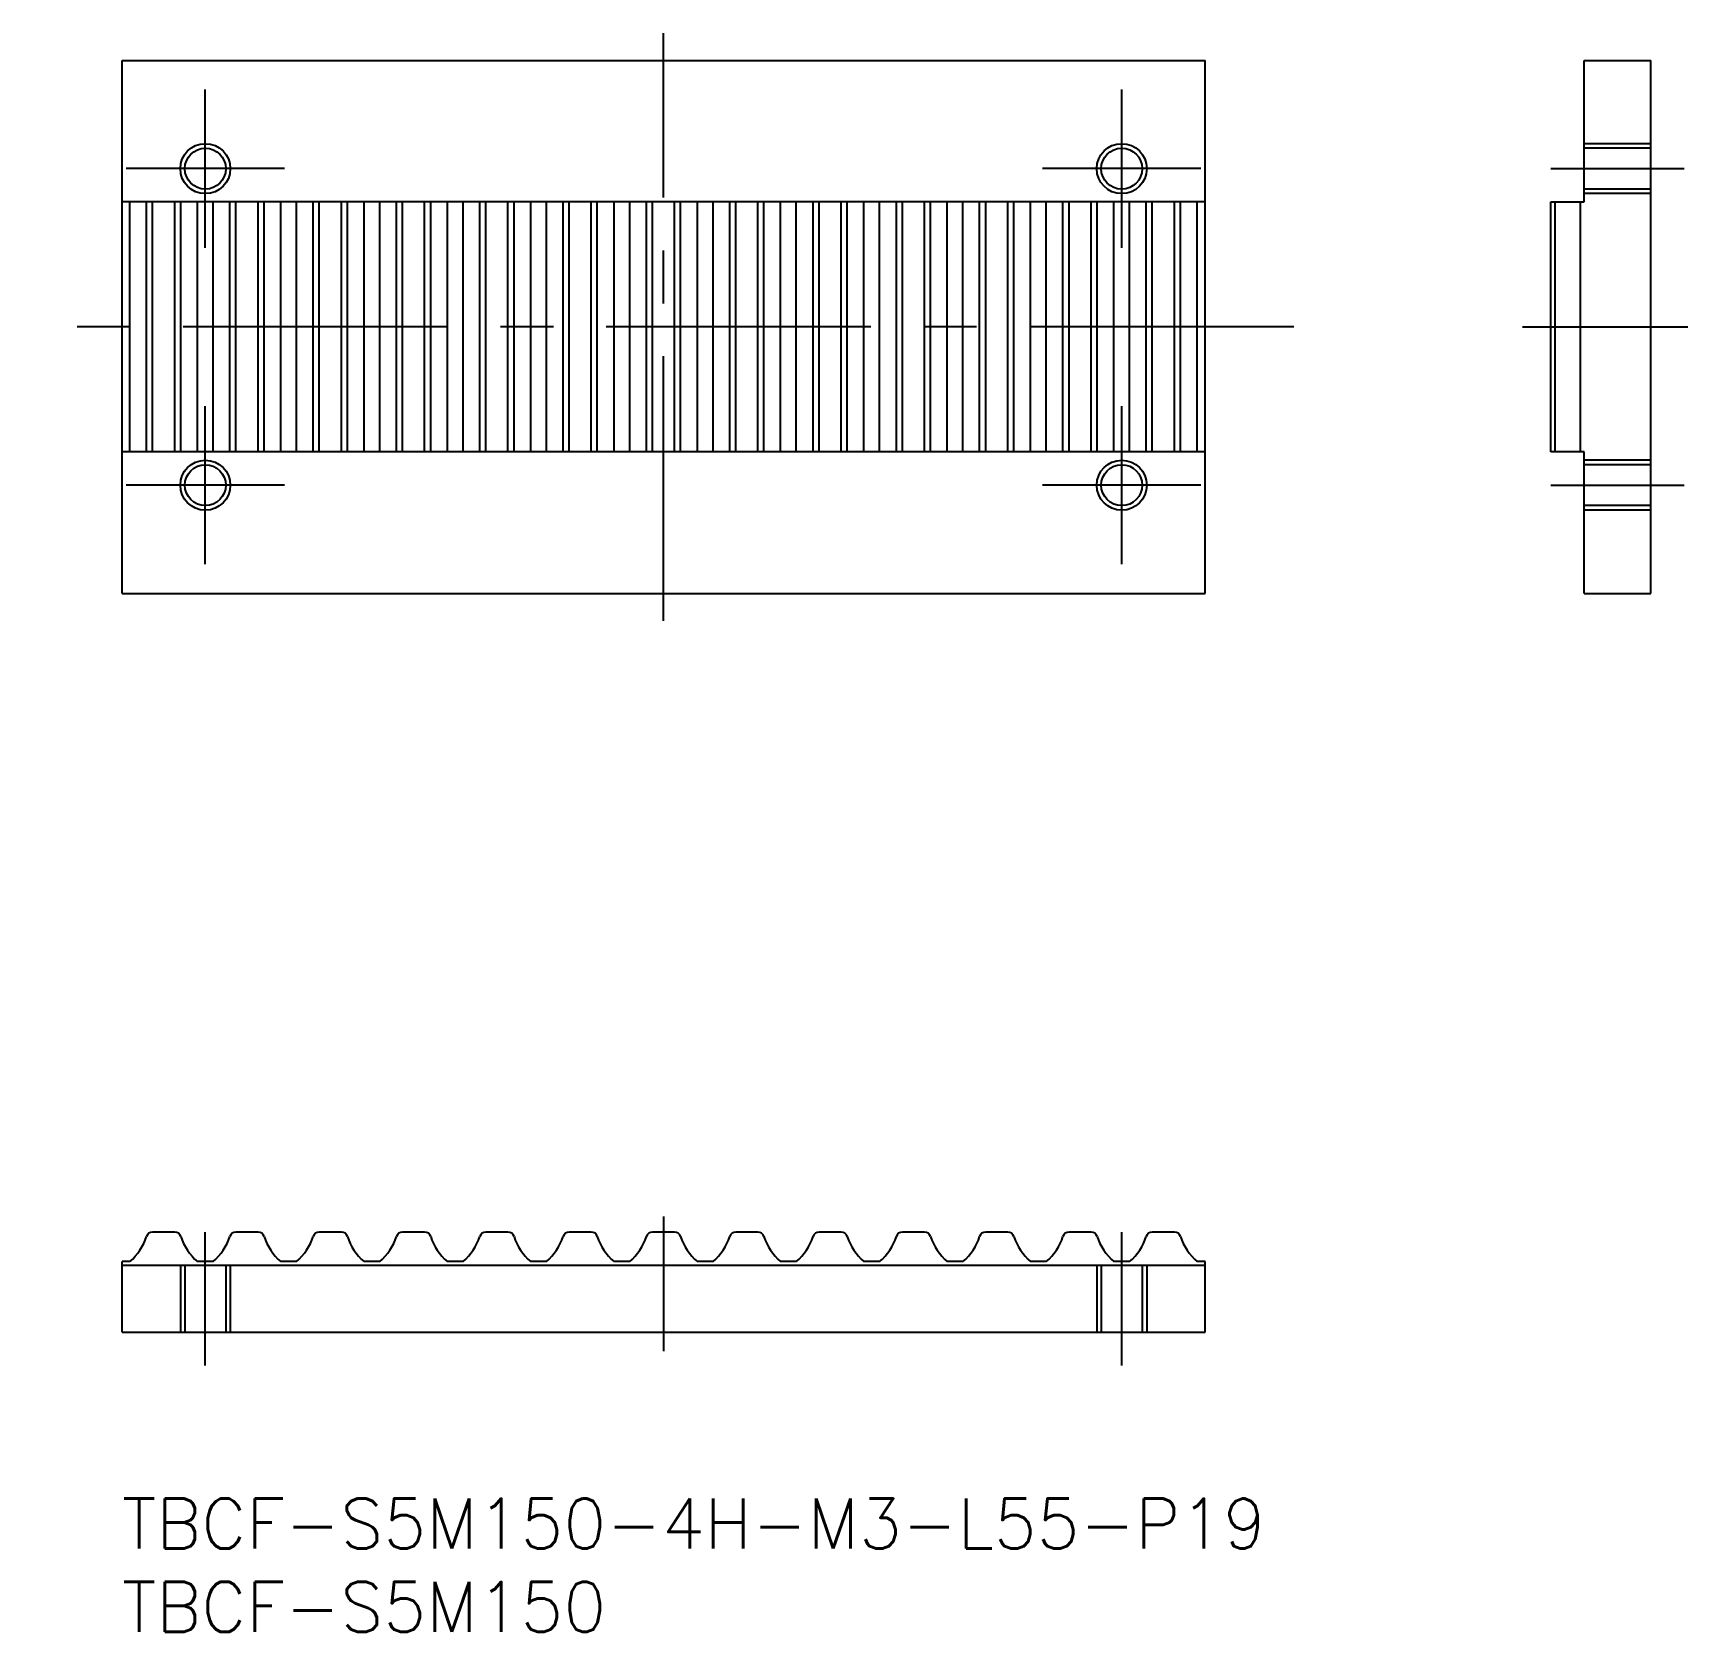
# Model space of a CAD drawing. Extents: x -5.3 to 94, y -8 to 88.
import ezdxf

# ---------------------------------------------------------------- set-up
doc = ezdxf.new("R2010")
doc.units = 0
doc.header["$LTSCALE"] = 0.5
doc.linetypes.add('CENTER', pattern=[50.8, 31.75, -6.35, 6.35, -6.35])
doc.linetypes.add('DASHED', pattern=[19.05, 12.7, -6.35])
for name, color, linetype in [('MSM_CENTER', 1, 'CENTER'), ('MSM_CONTINUOUS', 7, 'CONTINUOUS'), ('MSM_DASHED', 4, 'DASHED'), ('MSM_NARROW', 5, 'CONTINUOUS'), ('MSM_PART_NUMBER', 7, 'CONTINUOUS')]:
    doc.layers.add(name, color=color, linetype=linetype)
doc.styles.get("Standard").update_dxf_attribs({"font": 'txt.shx', "height": 3, "bigfont": 'bigfont.shx'})

msp = doc.modelspace()

# ---------------------------------------------------------------- linework, layer by layer
at = {"layer": 'MSM_CENTER'}
for p, q in [((32.5, 52.696), (32.5, 87.972)), ((5, 75.084), (5, 84.584)), ((60, 75.084), (60, 84.584)), ((9.75, 79.834), (0.25, 79.834)), ((64.75, 79.834), (55.25, 79.834)), ((85.755, 79.834), (93.755, 79.834)), ((70.337, 70.334), (-5.337, 70.334)), ((84.052, 70.334), (93.981, 70.334)), ((5, 56.084), (5, 65.584)), ((60, 56.084), (60, 65.584)), ((9.75, 60.834), (0.25, 60.834)), ((64.75, 60.834), (55.25, 60.834)), ((85.755, 60.834), (93.755, 60.834)), ((32.5, 16.927), (32.5, 8.859)), ((5, 8), (5, 16)), ((60, 8), (60, 16))]:
    msp.add_line(p, q, dxfattribs=at)
at = {"layer": 'MSM_CONTINUOUS'}
for p, q in [((0, 54.334), (0, 86.334)), ((0, 86.334), (65, 86.334)), ((65, 54.334), (65, 86.334)), ((87.755, 86.334), (91.755, 86.334)), ((87.755, 77.834), (87.755, 86.334)), ((91.755, 54.334), (91.755, 86.334)), ((65, 77.834), (0, 77.834)), ((0.47, 62.834), (0.47, 77.834)), ((4.53, 62.834), (4.53, 77.834)), ((5.47, 62.834), (5.47, 77.834)), ((9.53, 62.834), (9.53, 77.834)), ((10.47, 62.834), (10.47, 77.834)), ((14.53, 62.834), (14.53, 77.834)), ((15.47, 62.834), (15.47, 77.834)), ((19.53, 62.834), (19.53, 77.834)), ((20.47, 62.834), (20.47, 77.834)), ((24.53, 62.834), (24.53, 77.834)), ((25.47, 62.834), (25.47, 77.834)), ((29.53, 62.834), (29.53, 77.834)), ((30.47, 62.834), (30.47, 77.834)), ((34.53, 62.834), (34.53, 77.834)), ((35.47, 62.834), (35.47, 77.834)), ((39.53, 62.834), (39.53, 77.834)), ((40.47, 62.834), (40.47, 77.834)), ((44.53, 62.834), (44.53, 77.834)), ((45.47, 62.834), (45.47, 77.834)), ((49.53, 62.834), (49.53, 77.834)), ((50.47, 62.834), (50.47, 77.834)), ((54.53, 62.834), (54.53, 77.834)), ((55.47, 62.834), (55.47, 77.834)), ((59.53, 62.834), (59.53, 77.834)), ((60.47, 62.834), (60.47, 77.834)), ((64.53, 62.834), (64.53, 77.834)), ((85.755, 62.834), (85.755, 77.834)), ((85.755, 77.834), (87.755, 77.834)), ((87.525, 62.834), (87.525, 77.834)), ((65, 62.834), (0, 62.834)), ((87.755, 62.834), (85.755, 62.834)), ((87.755, 54.334), (87.755, 62.834)), ((0, 54.334), (65, 54.334)), ((87.755, 54.334), (91.755, 54.334)), ((3.164, 16), (1.836, 16)), ((8.164, 16), (6.836, 16)), ((13.164, 16), (11.836, 16)), ((18.164, 16), (16.836, 16)), ((23.164, 16), (21.836, 16)), ((28.164, 16), (26.836, 16)), ((33.164, 16), (31.836, 16)), ((38.164, 16), (36.836, 16)), ((43.164, 16), (41.836, 16)), ((48.164, 16), (46.836, 16)), ((53.164, 16), (51.836, 16)), ((58.164, 16), (56.836, 16)), ((63.164, 16), (61.836, 16)), ((0, 10), (0, 14.23)), ((0.47, 14.23), (0, 14.23)), ((65, 14), (0, 14)), ((5.47, 14.23), (4.53, 14.23)), ((10.47, 14.23), (9.53, 14.23)), ((15.47, 14.23), (14.53, 14.23)), ((20.47, 14.23), (19.53, 14.23)), ((25.47, 14.23), (24.53, 14.23)), ((30.47, 14.23), (29.53, 14.23)), ((35.47, 14.23), (34.53, 14.23)), ((40.47, 14.23), (39.53, 14.23)), ((45.47, 14.23), (44.53, 14.23)), ((50.47, 14.23), (49.53, 14.23)), ((55.47, 14.23), (54.53, 14.23)), ((60.47, 14.23), (59.53, 14.23)), ((65, 14.23), (64.53, 14.23)), ((65, 10), (65, 14.23)), ((0, 10), (65, 10))]:
    msp.add_line(p, q, dxfattribs=at)
for centre in [(5, 79.834), (60, 79.834), (5, 60.834), (60, 60.834)]:
    msp.add_circle(centre, 1.229, dxfattribs=at)
for centre, radius, start, end in [((1.836, 15.62), 0.38, 90, 162.44309), ((3.164, 15.62), 0.38, 17.55691, 90), ((6.836, 15.62), 0.38, 90, 162.44309), ((8.164, 15.62), 0.38, 17.55691, 90), ((11.836, 15.62), 0.38, 90, 162.44309), ((13.164, 15.62), 0.38, 17.55691, 90), ((16.836, 15.62), 0.38, 90, 162.44309), ((18.164, 15.62), 0.38, 17.55691, 90), ((21.836, 15.62), 0.38, 90, 162.4431), ((23.164, 15.62), 0.38, 17.55691, 90), ((26.836, 15.62), 0.38, 90, 162.4431), ((28.164, 15.62), 0.38, 17.55691, 90), ((31.836, 15.62), 0.38, 90, 162.44309), ((33.164, 15.62), 0.38, 17.55691, 90), ((36.836, 15.62), 0.38, 90, 162.4431), ((38.164, 15.62), 0.38, 17.55691, 90), ((41.836, 15.62), 0.38, 90, 162.4431), ((43.164, 15.62), 0.38, 17.55691, 90), ((46.836, 15.62), 0.38, 90, 162.4431), ((48.164, 15.62), 0.38, 17.55691, 90), ((51.836, 15.62), 0.38, 90, 162.44309), ((53.164, 15.62), 0.38, 17.55691, 90), ((56.836, 15.62), 0.38, 90, 162.44309), ((58.164, 15.62), 0.38, 17.55691, 90), ((61.836, 15.62), 0.38, 90, 162.44309), ((63.164, 15.62), 0.38, 17.55691, 90), ((-1.625, 16.715), 3.25, 310.12721, 342.44309), ((6.625, 16.715), 3.25, 197.55691, 229.87279), ((3.375, 16.715), 3.25, 310.12721, 342.44309), ((11.625, 16.715), 3.25, 197.55691, 229.87279), ((8.375, 16.715), 3.25, 310.12721, 342.44309), ((16.625, 16.715), 3.25, 197.55691, 229.87279), ((13.375, 16.715), 3.25, 310.12721, 342.44309), ((21.625, 16.715), 3.25, 197.55691, 229.87279), ((18.375, 16.715), 3.25, 310.12721, 342.44309), ((26.625, 16.715), 3.25, 197.55691, 229.87279), ((23.375, 16.715), 3.25, 310.12721, 342.44309), ((31.625, 16.715), 3.25, 197.55691, 229.87279), ((28.375, 16.715), 3.25, 310.12721, 342.44309), ((36.625, 16.715), 3.25, 197.55691, 229.87279), ((33.375, 16.715), 3.25, 310.12721, 342.44309), ((41.625, 16.715), 3.25, 197.55691, 229.87279), ((38.375, 16.715), 3.25, 310.12721, 342.44309), ((46.625, 16.715), 3.25, 197.55691, 229.87279), ((43.375, 16.715), 3.25, 310.12721, 342.44309), ((51.625, 16.715), 3.25, 197.55691, 229.87279), ((48.375, 16.715), 3.25, 310.12721, 342.44309), ((56.625, 16.715), 3.25, 197.55691, 229.87279), ((53.375, 16.715), 3.25, 310.12721, 342.44309), ((61.625, 16.715), 3.25, 197.55691, 229.87279), ((58.375, 16.715), 3.25, 310.12721, 342.44309), ((66.625, 16.715), 3.25, 197.55691, 229.87279)]:
    msp.add_arc(centre, radius, start, end, dxfattribs=at)
at = {"layer": 'MSM_DASHED'}
for p, q in [((91.755, 81.334), (87.755, 81.334)), ((91.755, 81.064), (87.755, 81.064)), ((91.755, 78.605), (87.755, 78.605)), ((91.755, 78.334), (87.755, 78.334)), ((91.755, 62.334), (87.755, 62.334)), ((91.755, 62.064), (87.755, 62.064)), ((91.755, 59.605), (87.755, 59.605)), ((91.755, 59.334), (87.755, 59.334)), ((3.5, 14), (3.5, 10)), ((3.771, 14), (3.771, 10)), ((6.229, 14), (6.229, 10)), ((6.5, 14), (6.5, 10)), ((58.5, 14), (58.5, 10)), ((58.77, 14), (58.77, 10)), ((61.229, 14), (61.229, 10)), ((61.5, 14), (61.5, 10))]:
    msp.add_line(p, q, dxfattribs=at)
at = {"layer": 'MSM_NARROW'}
for p, q in [((1.474, 62.834), (1.474, 77.834)), ((1.836, 62.834), (1.836, 77.834)), ((3.164, 62.834), (3.164, 77.834)), ((3.526, 62.834), (3.526, 77.834)), ((6.474, 62.834), (6.474, 77.834)), ((6.836, 62.834), (6.836, 77.834)), ((8.164, 62.834), (8.164, 77.834)), ((8.526, 62.834), (8.526, 77.834)), ((11.474, 62.834), (11.474, 77.834)), ((11.836, 62.834), (11.836, 77.834)), ((13.164, 62.834), (13.164, 77.834)), ((13.526, 62.834), (13.526, 77.834)), ((16.474, 62.834), (16.474, 77.834)), ((16.836, 62.834), (16.836, 77.834)), ((18.164, 62.834), (18.164, 77.834)), ((18.526, 62.834), (18.526, 77.834)), ((21.474, 62.834), (21.474, 77.834)), ((21.836, 62.834), (21.836, 77.834)), ((23.164, 62.834), (23.164, 77.834)), ((23.526, 62.834), (23.526, 77.834)), ((26.474, 62.834), (26.474, 77.834)), ((26.836, 62.834), (26.836, 77.834)), ((28.164, 62.834), (28.164, 77.834)), ((28.526, 62.834), (28.526, 77.834)), ((31.474, 62.834), (31.474, 77.834)), ((31.836, 62.834), (31.836, 77.834)), ((33.164, 62.834), (33.164, 77.834)), ((33.526, 62.834), (33.526, 77.834)), ((36.474, 62.834), (36.474, 77.834)), ((36.836, 62.834), (36.836, 77.834)), ((38.164, 62.834), (38.164, 77.834)), ((38.526, 62.834), (38.526, 77.834)), ((41.474, 62.834), (41.474, 77.834)), ((41.836, 62.834), (41.836, 77.834)), ((43.164, 62.834), (43.164, 77.834)), ((43.526, 62.834), (43.526, 77.834)), ((46.474, 62.834), (46.474, 77.834)), ((46.836, 62.834), (46.836, 77.834)), ((48.164, 62.834), (48.164, 77.834)), ((48.526, 62.834), (48.526, 77.834)), ((51.474, 62.834), (51.474, 77.834)), ((51.836, 62.834), (51.836, 77.834)), ((53.164, 62.834), (53.164, 77.834)), ((53.526, 62.834), (53.526, 77.834)), ((56.474, 62.834), (56.474, 77.834)), ((56.836, 62.834), (56.836, 77.834)), ((58.164, 62.834), (58.164, 77.834)), ((58.526, 62.834), (58.526, 77.834)), ((61.474, 62.834), (61.474, 77.834)), ((61.836, 62.834), (61.836, 77.834)), ((63.164, 62.834), (63.164, 77.834)), ((63.526, 62.834), (63.526, 77.834)), ((86.021, 62.834), (86.021, 77.834))]:
    msp.add_line(p, q, dxfattribs=at)
for centre in [(5, 79.834), (60, 79.834), (5, 60.834), (60, 60.834)]:
    msp.add_circle(centre, 1.5, dxfattribs=at)

# ---------------------------------------------------------------- texts
at = {"layer": 'MSM_PART_NUMBER'}
for s, p in [('TBCF-S5M150-4H-M3-L55-P19', (0, -3)), ('TBCF-S5M150', (0, -8))]:
    msp.add_text(s, height=3, dxfattribs=at).set_placement(p)

doc.saveas('drawing.dxf')
